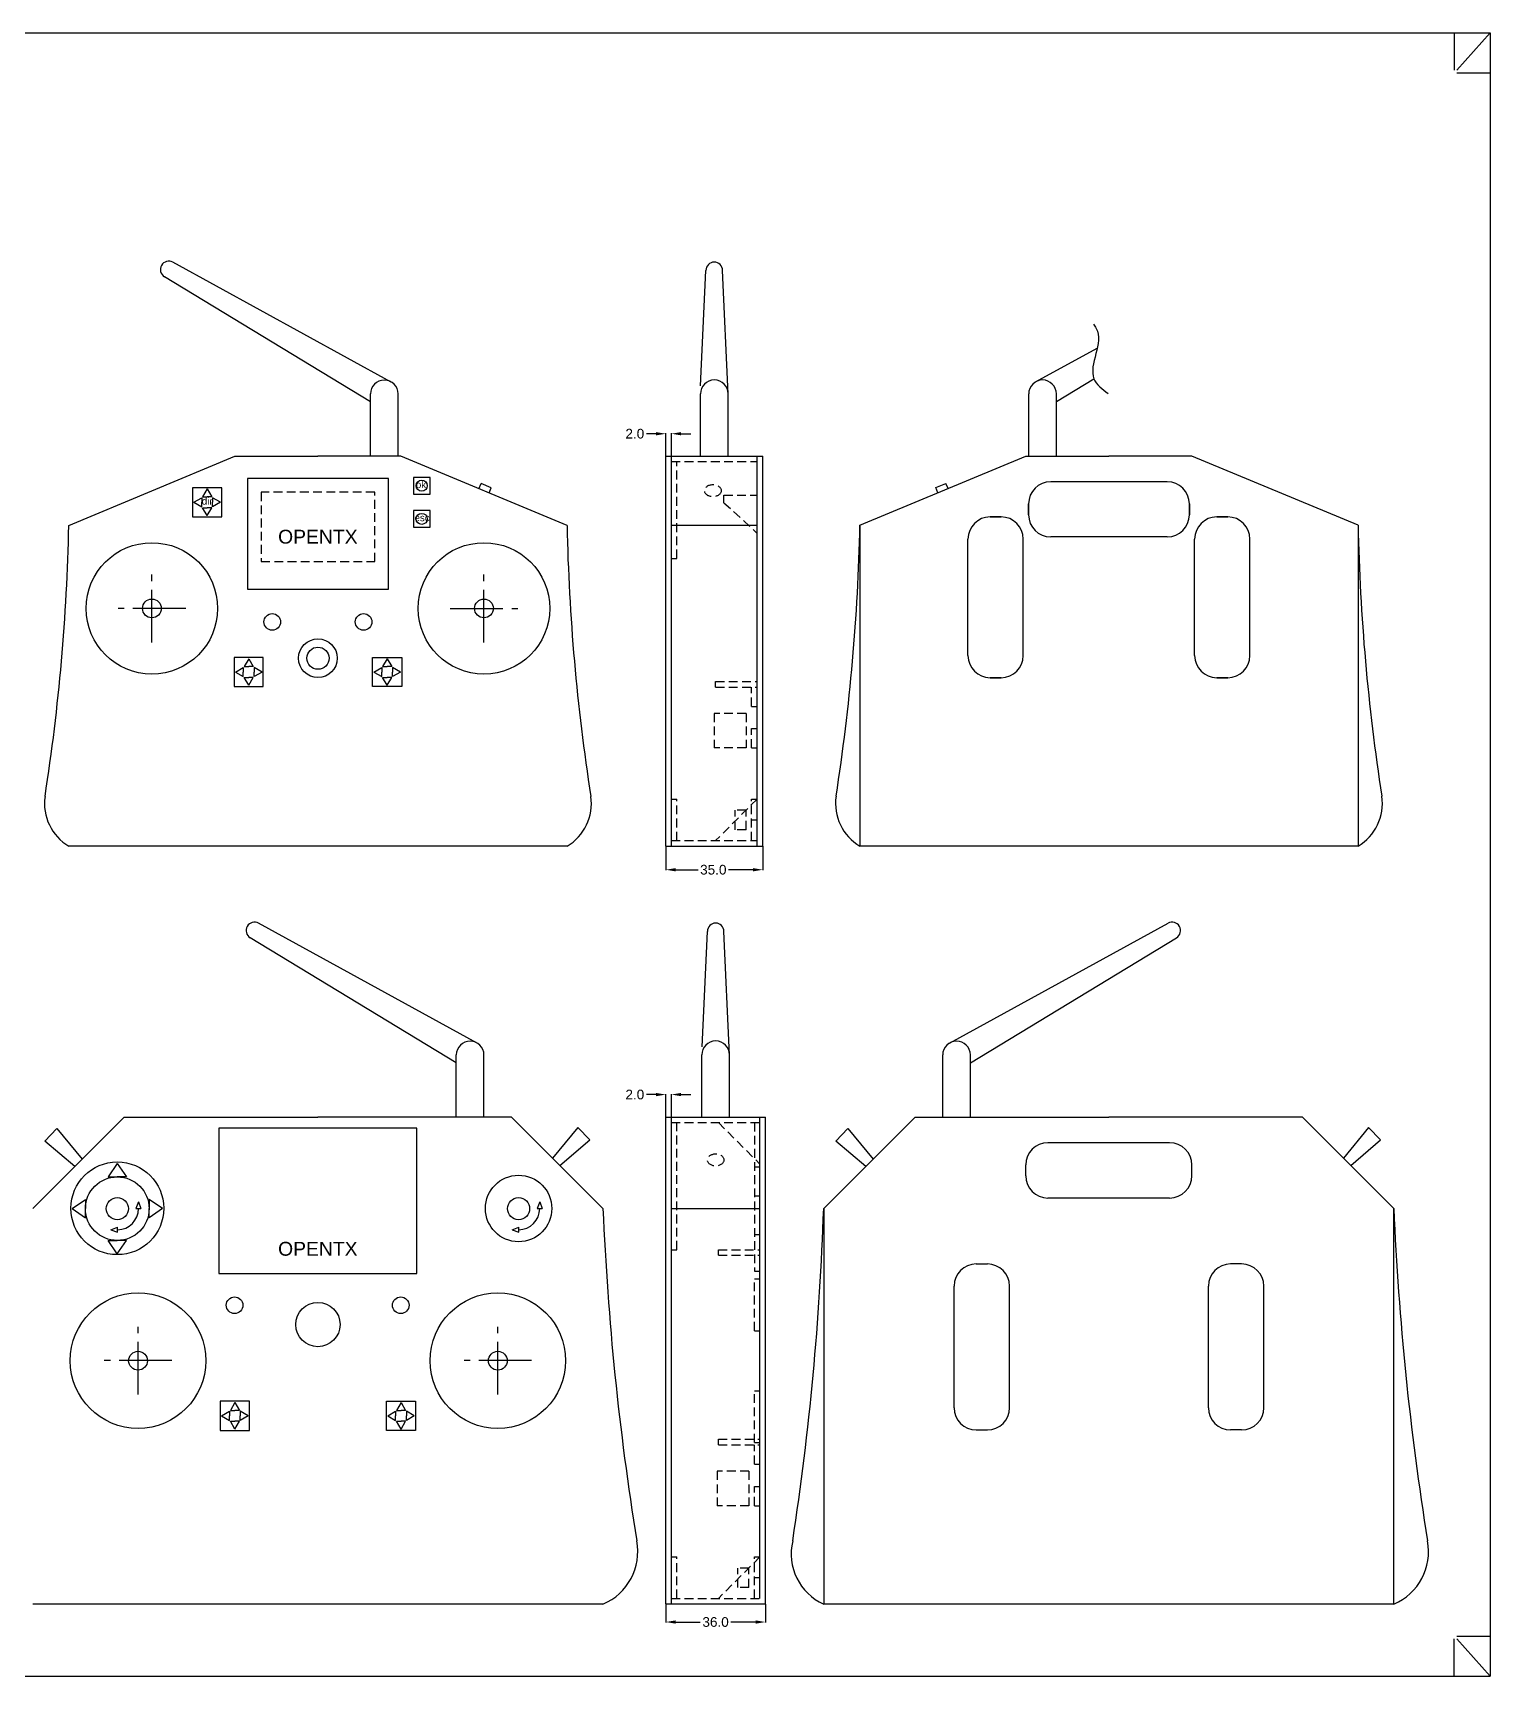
# Model space of a CAD drawing. Extents: x -53 to 1639, y -48 to 546.
# Drawn here: x 262 to 788, y -48 to 546 of the extents above; entities that cross this region are included whole.
import ezdxf

# ---------------------------------------------------------------- set-up
doc = ezdxf.new("R2010")
doc.units = 0
doc.linetypes.add('AXES2', pattern=[28.575, 19.05, -3.175, 3.175, -3.175])
doc.linetypes.add('CACHE2', pattern=[4.7625, 3.175, -1.5875])
for name, color, linetype in [('ARETES_CACHÉES', 3, 'CACHE2'), ('AXES', 1, 'AXES2'), ('COMMENTAIRES', 7, 'CONTINUOUS'), ('CONTOURS_EXTERIEURS', 7, 'CONTINUOUS'), ('DIALOGUE', 3, 'CONTINUOUS'), ('DIMENSION', 5, 'CONTINUOUS'), ('HIRONDELLES', 7, 'CONTINUOUS')]:
    doc.layers.add(name, color=color, linetype=linetype)
doc.styles.get("Standard").update_dxf_attribs({"font": 'arial.ttf'})
doc.dimstyles.get("Standard").update_dxf_attribs({"dimtxt": 3.5, "dimasz": 3.5, "dimexe": 0.18, "dimexo": 0.0625, "dimgap": 1, "dimtad": 0, "dimtih": 1, "dimtoh": 1, "dimdec": 1, "dimzin": 0, "dimtxsty": 'STANDARD', "dimcen": 5, "dimazin": 3, "dimtfac": 1, "dimtdec": 4, "dimtofl": 0, "dimtmove": 0, "dimatfit": 3, "dimtolj": 1, "dimtzin": 0})

# ---------------------------------------------------------------- blocks, each defined once
blk = doc.blocks.new('*D6')
at = {"layer": 'DIMENSION', "color": 0}
for p, q in [((490.61942, -22.160003), (490.61942, -28.813305)), ((526.61942, -22.160003), (526.61942, -28.813305)), ((494.11942, -28.633305), (503.0572, -28.633305)), ((523.11942, -28.633305), (514.1222, -28.633305))]:
    blk.add_line(p, q, dxfattribs=at)
for points in [[(494.11942, -28.049972), (494.11942, -29.216638), (490.61942, -28.633305)], [(523.11942, -29.216638), (523.11942, -28.049972), (526.61942, -28.633305)]]:
    blk.add_solid(points, dxfattribs=at)
at = {"layer": 'DIMENSION', "color": 0, "insert": (508.5897, -28.633305), "char_height": 3.5, "attachment_point": 5}
blk.add_mtext('\\A1;36.0', dxfattribs=at)
blk = doc.blocks.new('*D63')
at = {"layer": 'DIMENSION', "color": 0}
for p, q in [((487.11942, 162.034685), (483.61942, 162.034685)), ((490.61942, 153.964997), (490.61942, 162.214685)), ((492.61942, 153.964997), (492.61942, 162.214685)), ((496.11942, 162.034685), (499.61942, 162.034685))]:
    blk.add_line(p, q, dxfattribs=at)
for points in [[(487.11942, 161.451351), (487.11942, 162.618018), (490.61942, 162.034685)], [(496.11942, 162.618018), (496.11942, 161.451351), (492.61942, 162.034685)]]:
    blk.add_solid(points, dxfattribs=at)
at = {"layer": 'DIMENSION', "color": 0, "insert": (479.41342, 162.034685), "char_height": 3.5, "attachment_point": 5}
blk.add_mtext('\\A1;2.0', dxfattribs=at)
blk = doc.blocks.new('*D257')
at = {"layer": 'DIMENSION', "color": 0}
for p, q in [((490.61942, 251.776009), (490.61942, 243.122708)), ((525.61942, 251.776009), (525.61942, 243.122708)), ((494.11942, 243.302708), (502.236581, 243.302708)), ((522.11942, 243.302708), (513.301581, 243.302708))]:
    blk.add_line(p, q, dxfattribs=at)
for points in [[(494.11942, 243.886041), (494.11942, 242.719374), (490.61942, 243.302708)], [(522.11942, 242.719374), (522.11942, 243.886041), (525.61942, 243.302708)]]:
    blk.add_solid(points, dxfattribs=at)
at = {"layer": 'DIMENSION', "color": 0, "insert": (507.769081, 243.302708), "char_height": 3.5, "attachment_point": 5}
blk.add_mtext('\\A1;35.0', dxfattribs=at)
blk = doc.blocks.new('*D258')
at = {"layer": 'DIMENSION', "color": 0}
for p, q in [((487.11942, 400.908197), (483.61942, 400.908197)), ((490.61942, 392.838509), (490.61942, 401.088197)), ((492.61942, 392.838509), (492.61942, 401.088197)), ((496.11942, 400.908197), (499.61942, 400.908197))]:
    blk.add_line(p, q, dxfattribs=at)
for points in [[(487.11942, 400.324864), (487.11942, 401.49153), (490.61942, 400.908197)], [(496.11942, 401.49153), (496.11942, 400.324864), (492.61942, 400.908197)]]:
    blk.add_solid(points, dxfattribs=at)
at = {"layer": 'DIMENSION', "color": 0, "insert": (479.41342, 400.908197), "char_height": 3.5, "attachment_point": 5}
blk.add_mtext('\\A1;2.0', dxfattribs=at)

msp = doc.modelspace()

# ---------------------------------------------------------------- linework, layer by layer
at = {"layer": 'ARETES_CACHÉES', "linetype": 'CACHE2'}
for p, q in [((492.61942, 390.838509), (523.61942, 390.838509)), ((494.61942, 355.83504), (494.61942, 390.838509)), ((511.61942, 378.753441), (523.61942, 378.753441)), ((511.61942, 375.984211), (511.61942, 378.753441)), ((511.61942, 375.984211), (523.61942, 364.907288)), ((492.61942, 355.83504), (494.61942, 355.83504)), ((508.61942, 311.338509), (523.61942, 311.338509)), ((508.61942, 309.338509), (508.61942, 311.338509)), ((508.61942, 309.338509), (523.61942, 309.338509)), ((521.61942, 302.338509), (521.61942, 309.338509)), ((508.11942, 299.838509), (508.11942, 287.338509)), ((519.61942, 299.838509), (508.11942, 299.838509)), ((519.61942, 299.838509), (519.61942, 287.338509)), ((521.61942, 302.338509), (523.61942, 302.338509)), ((521.61942, 287.338509), (521.61942, 294.338509)), ((521.61942, 294.338509), (523.61942, 294.338509)), ((519.61942, 287.338509), (508.11942, 287.338509)), ((521.61942, 287.338509), (523.61942, 287.338509)), ((492.61942, 268.838509), (494.61942, 268.838509)), ((494.61942, 253.838509), (494.61942, 268.838509)), ((523.61942, 268.838509), (508.61942, 253.838509)), ((521.61942, 253.838509), (521.61942, 268.838509)), ((521.61942, 268.838509), (523.61942, 268.838509)), ((521.61942, 261.338509), (523.61942, 261.338509)), ((492.61942, 253.838509), (523.61942, 253.838509)), ((492.61942, 151.902497), (524.61942, 151.902497)), ((494.61942, 105.931934), (494.61942, 151.902497)), ((509.61942, 151.902497), (524.61942, 136.902497)), ((522.61942, 151.902497), (522.61942, 98.230447)), ((522.61942, 135.902497), (524.61942, 135.902497)), ((522.61942, 125.379719), (524.61942, 125.379719)), ((522.61942, 111.4465), (524.61942, 111.4465)), ((492.61942, 105.931934), (494.61942, 105.931934)), ((509.61942, 105.931934), (524.61942, 105.931934)), ((509.61942, 103.931934), (509.61942, 105.931934)), ((509.61942, 103.931934), (524.61942, 103.931934)), ((522.61942, 98.230447), (524.61942, 98.230447)), ((522.61942, 95.402497), (524.61942, 95.402497)), ((522.61942, 76.684426), (522.61942, 95.402497)), ((522.61942, 76.684426), (524.61942, 76.684426)), ((522.61942, 36.277497), (522.61942, 54.995568)), ((522.61942, 54.995568), (524.61942, 54.995568)), ((509.61942, 37.419164), (524.61942, 37.419164)), ((509.61942, 35.419164), (509.61942, 37.419164)), ((522.61942, 36.277497), (524.61942, 36.277497)), ((509.61942, 35.419164), (524.61942, 35.419164)), ((522.61942, 28.419164), (522.61942, 35.419164)), ((509.11942, 25.902497), (509.11942, 13.402497)), ((520.61942, 25.902497), (509.11942, 25.902497)), ((520.61942, 25.902497), (520.61942, 13.402497)), ((522.61942, 28.419164), (524.61942, 28.419164)), ((522.61942, 13.419164), (522.61942, 20.419164)), ((522.61942, 20.419164), (524.61942, 20.419164)), ((520.61942, 13.402497), (509.11942, 13.402497)), ((522.61942, 13.419164), (524.61942, 13.419164)), ((492.61942, -5.097503), (494.61942, -5.097503)), ((494.61942, -20.097503), (494.61942, -5.097503)), ((524.61942, -5.097503), (509.61942, -20.097503)), ((522.61942, -20.097503), (522.61942, -5.097503)), ((522.61942, -5.097503), (524.61942, -5.097503)), ((522.61942, -12.580836), (524.61942, -12.580836)), ((492.61942, -20.097503), (524.61942, -20.097503))]:
    msp.add_line(p, q, dxfattribs=at)
at = {"layer": 'ARETES_CACHÉES'}
for p, q in [((519.61942, 264.788509), (515.61942, 264.788509)), ((515.61942, 257.788509), (515.61942, 264.788509)), ((519.61942, 257.788509), (519.61942, 264.788509)), ((519.61942, 257.788509), (515.61942, 257.788509)), ((524.61942, 13.419164), (524.61942, 13.419164)), ((520.61942, -9.147503), (516.61942, -9.147503)), ((516.61942, -16.147503), (516.61942, -9.147503)), ((520.61942, -16.147503), (520.61942, -9.147503)), ((520.61942, -16.147503), (516.61942, -16.147503))]:
    msp.add_line(p, q, dxfattribs=at)
for centre in [(507.61942, 380.338509), (508.61942, 138.402497)]:
    msp.add_ellipse(centre, major_axis=(3, 0), ratio=0.733333, dxfattribs=at)
at = {"layer": 'AXES', "linetype": 'AXES2'}
for p, q in [((304.905952, 325.432259), (304.905952, 349.994759)), ((424.905952, 325.432259), (424.905952, 349.994759)), ((317.124702, 337.776009), (292.687202, 337.776009)), ((412.687202, 337.776009), (437.124702, 337.776009)), ((299.905952, 53.558747), (299.905952, 78.121247)), ((429.905952, 53.558747), (429.905952, 78.121247)), ((312.124702, 65.902497), (287.687202, 65.902497)), ((442.124702, 65.902497), (417.687202, 65.902497))]:
    msp.add_line(p, q, dxfattribs=at)
at = {"layer": 'CONTOURS_EXTERIEURS', "color": 3}
for p, q in [((383.905952, 412.464295), (309.463666, 457.677933)), ((391.405952, 419.606136), (312.463666, 462.874086)), ((503.184403, 418.262779), (505.11942, 459.936586)), ((513.11942, 415.338509), (511.11942, 459.936586)), ((624.231585, 419.668636), (646.495621, 431.871465)), ((631.731585, 412.526795), (645.300575, 420.768125)), ((383.905952, 392.776009), (383.905952, 415.276009)), ((393.905952, 392.776009), (393.905952, 415.276009)), ((503.11942, 392.838509), (503.11942, 415.338509)), ((513.11942, 392.838509), (513.11942, 415.338509)), ((621.731585, 392.838509), (621.731585, 415.338509)), ((631.731585, 392.838509), (631.731585, 415.338509)), ((420.290567, 382.199086), (420.290567, 382.199086)), ((423.059798, 381.04524), (423.829029, 382.891394)), ((427.521337, 381.352932), (423.829029, 382.891394)), ((423.829029, 382.891394), (423.829029, 382.891394)), ((426.752106, 379.506779), (427.521337, 381.352932)), ((427.521337, 381.352932), (427.521337, 381.352932)), ((588.1162, 381.415432), (591.808508, 382.953894)), ((588.885431, 379.569279), (588.1162, 381.415432)), ((588.1162, 381.415432), (588.1162, 381.415432)), ((592.577739, 381.10774), (591.808508, 382.953894)), ((591.808508, 382.953894), (591.808508, 382.953894)), ((595.346969, 382.261586), (595.346969, 382.261586)), ((422.405952, 180.670124), (343.463666, 223.938073)), ((503.684403, 179.326767), (505.61942, 221.000573)), ((513.61942, 176.402497), (511.61942, 221.000573)), ((593.158106, 180.670124), (672.100393, 223.938073)), ((414.905952, 173.528282), (340.463666, 218.741921)), ((600.658106, 173.528282), (675.100393, 218.741921)), ((414.905952, 153.839997), (414.905952, 176.339997)), ((424.905952, 153.839997), (424.905952, 176.339997)), ((503.61942, 153.902497), (503.61942, 176.402497)), ((513.61942, 153.902497), (513.61942, 176.402497)), ((590.658106, 153.839997), (590.658106, 176.339997)), ((600.658106, 153.839997), (600.658106, 176.339997)), ((266.271267, 145.199341), (270.589684, 149.745112)), ((270.589684, 149.745112), (279.728157, 138.662202)), ((458.774751, 150.177747), (449.717959, 139.027989)), ((463.126453, 145.66383), (458.774751, 150.177747)), ((552.023421, 145.199341), (556.341838, 149.745112)), ((556.341838, 149.745112), (565.480311, 138.662202)), ((744.526906, 150.177747), (735.470114, 139.027989)), ((748.878607, 145.66383), (744.526906, 150.177747)), ((277.123678, 135.977861), (266.271267, 145.199341)), ((452.342092, 136.362858), (463.126453, 145.66383)), ((562.875832, 135.977861), (552.023421, 145.199341)), ((738.094247, 136.362858), (748.878607, 145.66383))]:
    msp.add_line(p, q, dxfattribs=at)
at = {"layer": 'CONTOURS_EXTERIEURS'}
for p, q in [((274.905952, 367.776009), (334.905952, 392.776009)), ((334.905952, 392.776009), (364.905952, 392.776009)), ((394.905952, 392.776009), (364.905952, 392.776009)), ((454.905952, 367.776009), (394.905952, 392.776009)), ((490.61942, 251.838509), (490.61942, 392.838509)), ((490.61942, 392.838509), (525.61942, 392.838509)), ((492.61942, 251.838509), (492.61942, 392.838509)), ((523.61942, 251.838509), (523.61942, 392.838509)), ((525.61942, 251.838509), (525.61942, 392.838509)), ((560.731585, 367.838509), (620.731585, 392.838509)), ((620.731585, 392.838509), (650.731585, 392.838509)), ((680.731585, 392.838509), (650.731585, 392.838509)), ((740.731585, 367.838509), (680.731585, 392.838509)), ((671.785794, 383.582755), (629.677375, 383.582755)), ((621.677375, 371.582755), (621.677375, 375.582755)), ((621.677375, 375.582755), (621.677375, 371.582755)), ((679.785794, 371.582755), (679.785794, 375.582755)), ((679.785794, 375.582755), (679.785794, 371.582755)), ((607.787729, 370.83851), (611.787729, 370.83851)), ((611.787729, 370.83851), (607.787729, 370.83851)), ((693.675441, 370.83851), (689.675441, 370.83851)), ((689.675441, 370.83851), (693.675441, 370.83851)), ((492.61942, 367.838509), (523.61942, 367.838509)), ((560.731585, 367.838509), (560.731585, 251.838509)), ((599.787729, 320.730091), (599.787729, 362.83851)), ((619.787729, 320.730091), (619.787729, 362.83851)), ((671.785794, 363.582755), (629.677375, 363.582755)), ((681.675441, 320.730091), (681.675441, 362.83851)), ((701.675441, 320.730091), (701.675441, 362.83851)), ((740.731585, 367.838509), (740.731585, 251.838509)), ((607.787729, 312.730091), (611.787729, 312.730091)), ((611.787729, 312.730091), (607.787729, 312.730091)), ((693.675441, 312.730091), (689.675441, 312.730091)), ((689.675441, 312.730091), (693.675441, 312.730091)), ((454.905952, 251.776009), (274.905952, 251.776009)), ((490.61942, 251.838509), (525.61942, 251.838509)), ((740.731585, 251.838509), (560.731585, 251.838509)), ((261.905952, 120.839997), (294.905952, 153.839997)), ((294.905952, 153.839997), (364.905952, 153.839997)), ((434.905952, 153.839997), (364.905952, 153.839997)), ((467.905952, 120.839997), (434.905952, 153.839997)), ((490.61942, -22.097503), (490.61942, 153.902497)), ((490.61942, 153.902497), (526.61942, 153.902497)), ((492.61942, -22.097503), (492.61942, 153.902497)), ((524.61942, -20.097503), (524.61942, 153.902497)), ((526.61942, -22.097503), (526.61942, 153.902497)), ((547.658106, 120.839997), (580.658106, 153.839997)), ((580.658106, 153.839997), (650.658106, 153.839997)), ((720.658106, 153.839997), (650.658106, 153.839997)), ((753.658106, 120.839997), (720.658106, 153.839997)), ((672.658106, 144.646742), (628.658106, 144.646742)), ((620.658106, 132.646742), (620.658106, 136.646742)), ((680.658106, 132.646742), (680.658106, 136.646742)), ((492.61942, 120.902497), (524.61942, 120.902497)), ((547.658106, 120.839997), (547.658106, -22.160003)), ((672.658106, 124.646742), (628.658106, 124.646742)), ((753.658106, -22.160003), (753.658106, 120.839997)), ((602.787729, 100.794078), (606.787729, 100.794078)), ((698.675441, 100.794078), (694.675441, 100.794078)), ((594.787729, 48.794078), (594.787729, 92.794078)), ((614.787729, 48.794078), (614.787729, 92.794078)), ((686.675441, 48.794078), (686.675441, 92.794078)), ((706.675441, 48.794078), (706.675441, 92.794078)), ((602.787729, 40.794078), (606.787729, 40.794078)), ((698.675441, 40.794078), (694.675441, 40.794078)), ((467.905952, -22.160003), (261.905952, -22.160003)), ((490.61942, -22.097503), (526.61942, -22.097503)), ((753.658106, -22.160003), (547.658106, -22.160003))]:
    msp.add_line(p, q, dxfattribs=at)
for points in [[(319.638421, 370.874224), (330.138421, 370.874224), (330.138421, 381.374224), (319.638421, 381.374224)], [(334.638421, 309.526009), (345.138421, 309.526009), (345.138421, 320.026009), (334.638421, 320.026009)], [(395.173483, 309.526009), (384.673483, 309.526009), (384.673483, 320.026009), (395.173483, 320.026009)], [(329.155952, 97.339997), (400.655952, 97.339997), (400.655952, 149.839997), (329.155952, 149.839997)], [(329.638421, 40.652497), (340.138421, 40.652497), (340.138421, 51.152497), (329.638421, 51.152497)], [(400.173483, 40.652497), (389.673483, 40.652497), (389.673483, 51.152497), (400.173483, 51.152497)]]:
    msp.add_lwpolyline(points, close=True, dxfattribs=at)
at = {"layer": 'CONTOURS_EXTERIEURS', "color": 0}
for points in [[(339.405952, 344.74137), (390.405952, 344.74137), (390.405952, 384.74137), (339.405952, 384.74137)], [(399.423483, 379.124224), (405.423483, 379.124224), (405.423483, 385.124224), (399.423483, 385.124224)], [(399.423483, 367.124224), (405.423483, 367.124224), (405.423483, 373.124224), (399.423483, 373.124224)]]:
    msp.add_lwpolyline(points, close=True, dxfattribs=at)
at = {"layer": 'CONTOURS_EXTERIEURS'}
for centre, radius in [((304.905952, 337.776009), 23.75), ((424.905952, 337.776009), 23.75), ((348.405779, 332.874137), 3), ((381.406125, 332.874137), 3), ((292.415589, 120.921311), 16.750008), ((437.396314, 120.857864), 11.999997), ((334.788806, 85.887981), 3), ((364.905952, 78.902497), 8), ((394.823098, 85.876768), 3)]:
    msp.add_circle(centre, radius, dxfattribs=at)
at = {"layer": 'CONTOURS_EXTERIEURS', "color": 6}
msp.add_circle((364.905952, 319.776009), 7, dxfattribs=at)
at = {"layer": 'CONTOURS_EXTERIEURS', "color": 0}
for centre in [(299.905952, 65.839997), (429.905952, 65.839997)]:
    msp.add_circle(centre, 24.5, dxfattribs=at)
at = {"layer": 'CONTOURS_EXTERIEURS', "color": 3}
for centre, radius, start, end in [((310.963666, 460.276009), 3, 60, 240), ((508.11942, 459.936586), 3, 0, 180), ((388.905952, 415.276009), 5, 0, 180), ((508.11942, 415.338509), 5, 0, 180), ((626.731585, 415.338509), 5, 0, 180), ((341.963666, 221.339997), 3, 60, 240), ((508.61942, 221.000573), 3, 0, 180), ((673.600393, 221.339997), 3, 300, 120), ((419.905952, 176.339997), 5, 0, 180), ((508.61942, 176.402497), 5, 0, 180), ((595.658106, 176.339997), 5, 0, 180)]:
    msp.add_arc(centre, radius, start, end, dxfattribs=at)
at = {"layer": 'CONTOURS_EXTERIEURS'}
for centre, radius, start, end in [((629.677375, 375.582755), 8, 90, 180), ((629.677375, 375.582755), 8, 90, 180), ((671.785794, 375.582755), 8, 0, 90), ((671.785794, 375.582755), 8, 0, 90), ((607.787729, 362.83851), 8, 90, 180), ((607.787729, 362.83851), 8, 90, 180), ((611.787729, 362.83851), 8, 0, 90), ((611.787729, 362.83851), 8, 0, 90), ((629.677375, 371.582755), 8, 180, 270), ((629.677375, 371.582755), 8, 180, 270), ((671.785794, 371.582755), 8, 270, 0), ((671.785794, 371.582755), 8, 270, 0), ((689.675441, 362.83851), 8, 90, 180), ((689.675441, 362.83851), 8, 90, 180), ((693.675441, 362.83851), 8, 0, 90), ((693.675441, 362.83851), 8, 0, 90), ((-458.170717, 382.860413), 733.231847, 351.130344, 358.8212), ((1187.98262, 382.860413), 733.231847, 181.1788, 188.869656), ((-172.345084, 382.922913), 733.231847, 351.130344, 358.8212), ((1473.808253, 382.922913), 733.231847, 181.1788, 188.869656), ((607.787729, 320.730091), 8, 180, 270), ((607.787729, 320.730091), 8, 180, 270), ((611.787729, 320.730091), 8, 270, 0), ((611.787729, 320.730091), 8, 270, 0), ((689.675441, 320.730091), 8, 180, 270), ((689.675441, 320.730091), 8, 180, 270), ((693.675441, 320.730091), 8, 270, 0), ((693.675441, 320.730091), 8, 270, 0), ((284.040006, 267.211594), 17.935668, 171.684573, 239.384947), ((445.771898, 267.211594), 17.935668, 300.615053, 8.315427), ((569.865638, 267.274094), 17.935668, 171.684573, 239.384947), ((731.597531, 267.274094), 17.935668, 300.615053, 8.315427), ((628.658106, 136.646742), 8, 90, 180), ((672.658106, 136.646742), 8, 0, 90), ((628.658106, 132.646742), 8, 180, 270), ((672.658106, 132.646742), 8, 270, 0), ((1493.98039, 164.325687), 1026.9955, 182.42678, 189.16861), ((-477.096433, 155.76052), 1025.349359, 351.301047, 358.048289), ((1779.732544, 164.325687), 1026.9955, 182.42678, 189.16861), ((602.787729, 92.794078), 8, 90, 180), ((606.787729, 92.794078), 8, 0, 90), ((694.675441, 92.794078), 8, 90, 180), ((698.675441, 92.794078), 8, 0, 90), ((602.787729, 48.794078), 8, 180, 270), ((606.787729, 48.794078), 8, 270, 0), ((694.675441, 48.794078), 8, 180, 270), ((698.675441, 48.794078), 8, 270, 0), ((459.895504, -3.202126), 20.580777, 292.905967, 10.883717), ((555.848408, -3.976784), 19.94268, 166.484873, 245.75168), ((745.647659, -3.202126), 20.580777, 292.905967, 10.883717)]:
    msp.add_arc(centre, radius, start, end, dxfattribs=at)
at = {"layer": 'CONTOURS_EXTERIEURS', "color": 3}
msp.add_open_spline([(645.088696, 440.500628), (645.463738, 440.011652), (649.601477, 434.61689), (640.849771, 422.676154), (648.307088, 417.051573), (650.464312, 415.424517)], degree=3, knots=[0, 0, 0, 0, 1.8197414285, 20.0767677678, 27.5076705731, 27.5076705731, 27.5076705731, 27.5076705731], dxfattribs=at)
at = {"layer": 'DIALOGUE', "color": 3}
for p, q in [((324.888421, 380.935029), (323.255833, 378.06477)), ((324.888421, 380.935029), (326.521009, 378.06477)), ((320.077616, 376.124224), (322.947874, 377.756812)), ((320.077616, 376.124224), (322.947874, 374.491635)), ((322.947874, 377.756812), (322.947874, 376.124224)), ((322.947874, 374.491635), (322.947874, 376.124224)), ((323.255833, 378.06477), (324.888421, 378.06477)), ((326.521009, 378.06477), (324.888421, 378.06477)), ((329.699226, 376.124224), (326.828968, 377.756812)), ((326.828968, 377.756812), (326.828968, 376.124224)), ((329.699226, 376.124224), (326.828968, 374.491635)), ((326.828968, 374.491635), (326.828968, 376.124224)), ((324.888421, 371.313419), (323.255833, 374.183677)), ((323.255833, 374.183677), (324.888421, 374.183677)), ((324.888421, 371.313419), (326.521009, 374.183677)), ((326.521009, 374.183677), (324.888421, 374.183677)), ((335.077616, 314.776009), (337.947874, 316.408598)), ((337.947874, 316.408598), (337.947874, 314.776009)), ((339.888421, 319.586815), (338.255833, 316.716556)), ((338.255833, 316.716556), (339.888421, 316.716556)), ((339.888421, 319.586815), (341.521009, 316.716556)), ((341.521009, 316.716556), (339.888421, 316.716556)), ((344.699226, 314.776009), (341.828968, 316.408598)), ((341.828968, 316.408598), (341.828968, 314.776009)), ((385.112678, 314.776009), (387.982936, 316.408598)), ((387.982936, 316.408598), (387.982936, 314.776009)), ((389.923483, 319.586815), (388.290895, 316.716556)), ((388.290895, 316.716556), (389.923483, 316.716556)), ((389.923483, 319.586815), (391.556071, 316.716556)), ((391.556071, 316.716556), (389.923483, 316.716556)), ((394.734288, 314.776009), (391.86403, 316.408598)), ((391.86403, 316.408598), (391.86403, 314.776009)), ((335.077616, 314.776009), (337.947874, 313.143421)), ((337.947874, 313.143421), (337.947874, 314.776009)), ((339.888421, 309.965204), (338.255833, 312.835463)), ((338.255833, 312.835463), (339.888421, 312.835463)), ((339.888421, 309.965204), (341.521009, 312.835463)), ((341.521009, 312.835463), (339.888421, 312.835463)), ((344.699226, 314.776009), (341.828968, 313.143421)), ((341.828968, 313.143421), (341.828968, 314.776009)), ((385.112678, 314.776009), (387.982936, 313.143421)), ((387.982936, 313.143421), (387.982936, 314.776009)), ((389.923483, 309.965204), (388.290895, 312.835463)), ((388.290895, 312.835463), (389.923483, 312.835463)), ((389.923483, 309.965204), (391.556071, 312.835463)), ((391.556071, 312.835463), (389.923483, 312.835463)), ((394.734288, 314.776009), (391.86403, 313.143421)), ((391.86403, 313.143421), (391.86403, 314.776009)), ((292.415589, 137.092412), (289.150413, 132.281607)), ((292.415589, 137.092412), (295.680766, 132.281607)), ((289.150413, 132.281607), (292.415589, 132.281607)), ((295.680766, 132.281607), (292.415589, 132.281607)), ((276.118542, 120.795364), (280.929347, 124.060541)), ((276.118542, 120.795364), (280.929347, 117.530188)), ((280.929347, 124.060541), (280.929347, 120.795364)), ((280.929347, 117.530188), (280.929347, 120.795364)), ((300.047291, 123.231825), (299.14928, 120.857864)), ((299.14928, 120.857864), (300.945302, 120.857864)), ((300.047291, 123.231825), (300.945302, 120.857864)), ((308.712637, 120.795364), (303.901832, 124.060541)), ((303.901832, 124.060541), (303.901832, 120.795364)), ((308.712637, 120.795364), (303.901832, 117.530188)), ((303.901832, 117.530188), (303.901832, 120.795364)), ((445.028016, 123.231825), (444.130004, 120.857864)), ((444.130004, 120.857864), (445.926027, 120.857864)), ((445.028016, 123.231825), (445.926027, 120.857864)), ((290.104129, 113.163663), (292.478089, 114.061674)), ((290.104129, 113.163663), (292.478089, 112.265652)), ((292.478089, 112.265652), (292.478089, 114.061674)), ((435.084854, 113.163663), (437.458814, 114.061674)), ((435.084854, 113.163663), (437.458814, 112.265652)), ((437.458814, 112.265652), (437.458814, 114.061674)), ((292.415589, 104.498317), (289.150413, 109.309122)), ((289.150413, 109.309122), (292.415589, 109.309122)), ((292.415589, 104.498317), (295.680766, 109.309122)), ((295.680766, 109.309122), (292.415589, 109.309122)), ((330.077616, 45.902497), (332.947874, 47.535085)), ((332.947874, 47.535085), (332.947874, 45.902497)), ((334.888421, 50.713302), (333.255833, 47.843044)), ((333.255833, 47.843044), (334.888421, 47.843044)), ((334.888421, 50.713302), (336.521009, 47.843044)), ((336.521009, 47.843044), (334.888421, 47.843044)), ((339.699226, 45.902497), (336.828968, 47.535085)), ((336.828968, 47.535085), (336.828968, 45.902497)), ((390.112678, 45.902497), (392.982936, 47.535085)), ((392.982936, 47.535085), (392.982936, 45.902497)), ((394.923483, 50.713302), (393.290895, 47.843044)), ((393.290895, 47.843044), (394.923483, 47.843044)), ((394.923483, 50.713302), (396.556071, 47.843044)), ((396.556071, 47.843044), (394.923483, 47.843044)), ((399.734288, 45.902497), (396.86403, 47.535085)), ((396.86403, 47.535085), (396.86403, 45.902497)), ((330.077616, 45.902497), (332.947874, 44.269909)), ((332.947874, 44.269909), (332.947874, 45.902497)), ((334.888421, 41.091692), (333.255833, 43.96195)), ((333.255833, 43.96195), (334.888421, 43.96195)), ((334.888421, 41.091692), (336.521009, 43.96195)), ((336.521009, 43.96195), (334.888421, 43.96195)), ((339.699226, 45.902497), (336.828968, 44.269909)), ((336.828968, 44.269909), (336.828968, 45.902497)), ((390.112678, 45.902497), (392.982936, 44.269909)), ((392.982936, 44.269909), (392.982936, 45.902497)), ((394.923483, 41.091692), (393.290895, 43.96195)), ((393.290895, 43.96195), (394.923483, 43.96195)), ((394.923483, 41.091692), (396.556071, 43.96195)), ((396.556071, 43.96195), (394.923483, 43.96195)), ((399.734288, 45.902497), (396.86403, 44.269909)), ((396.86403, 44.269909), (396.86403, 45.902497))]:
    msp.add_line(p, q, dxfattribs=at)
at = {"layer": 'DIALOGUE', "linetype": 'CACHE2'}
msp.add_lwpolyline([(344.405952, 354.74137), (385.405952, 354.74137), (385.405952, 379.74137), (344.405952, 379.74137)], close=True, dxfattribs=at)
at = {"layer": 'DIALOGUE', "color": 3}
for centre, radius in [((402.423483, 382.124224), 2), ((402.423483, 370.124224), 2), ((304.905952, 337.776009), 3.39414), ((424.905952, 337.776009), 3.39414), ((364.905952, 319.776009), 4), ((292.415589, 120.795364), 11.5), ((292.415589, 120.795364), 11.5), ((292.415589, 120.795364), 4), ((437.396314, 120.795364), 4), ((299.905952, 65.839997), 3.39414), ((429.905952, 65.839997), 3.39414)]:
    msp.add_circle(centre, radius, dxfattribs=at)
for centre in [(292.415589, 120.795364), (437.396314, 120.795364)]:
    msp.add_arc(centre, 7.631957, 270.469215, 0.469215, dxfattribs=at)
at = {"layer": 'HIRONDELLES'}
for p, q in [((-52.544244, 545.814038), (788.455756, 545.814038)), ((775.455756, 545.814038), (775.455756, 532.314038)), ((788.455756, 545.814038), (776.455756, 532.314038)), ((788.455756, 545.814038), (788.455756, -48.185962)), ((776.455756, 531.314038), (788.455756, 531.314038)), ((775.455756, -48.185962), (775.455756, -34.685962)), ((776.455756, -33.685962), (788.455756, -33.685962)), ((788.455756, -48.185962), (776.455756, -34.685962)), ((-52.544244, -48.185962), (788.455756, -48.185962))]:
    msp.add_line(p, q, dxfattribs=at)

# ---------------------------------------------------------------- texts
at = {"layer": 'COMMENTAIRES', "color": 1, "char_height": 2.5, "width": 9.047619, "attachment_point": 1}
for s, insert in [('ok', (400.3144, 383.756534)), ('dir', (322.947874, 377.80793)), ('esc', (399.820306, 371.803932))]:
    msp.add_mtext(s, dxfattribs=dict(at, insert=insert))
at = {"layer": 'COMMENTAIRES', "color": 0, "char_height": 5, "width": 49.486337, "attachment_point": 1}
for insert in [(350.508448, 366.192333), (350.508448, 108.79096)]:
    msp.add_mtext('{\\fArial|b0|i0|c0|p34;OPENTX}', dxfattribs=dict(at, insert=insert))

# ---------------------------------------------------------------- dimensions: what is measured, and where the dimension line sits
at = {"layer": 'DIMENSION'}
for base, p1, p2, picture, middle in [((490.61942, 400.908197), (492.61942, 392.776009), (490.61942, 392.776009), '*D258', (479.41342, 400.908197)), ((490.61942, 162.034685), (492.61942, 153.902497), (490.61942, 153.902497), '*D63', (479.41342, 162.034685))]:
    dim = msp.add_linear_dim(base=base, p1=p1, p2=p2, dimstyle='STANDARD', override={"dimlfac": 1, "dimtxsty": 'STANDARD', "dimsah": 1, "dimtolj": 1}, dxfattribs=at)
    dim.commit()
    dim.dimension.update_dxf_attribs({"geometry": picture, "text_midpoint": middle})
for base, p1, p2, picture, middle in [((525.61942, 243.302708), (490.61942, 251.838509), (525.61942, 251.838509), '*D257', (507.769081, 243.302708)), ((526.61942, -28.633305), (490.61942, -22.097503), (526.61942, -22.097503), '*D6', (508.5897, -28.633305))]:
    dim = msp.add_linear_dim(base=base, p1=p1, p2=p2, dimstyle='STANDARD', override={"dimsah": 1}, dxfattribs=at)
    dim.commit()
    dim.dimension.update_dxf_attribs({"geometry": picture, "text_midpoint": middle, "dimtype": 160})

doc.saveas('drawing.dxf')
